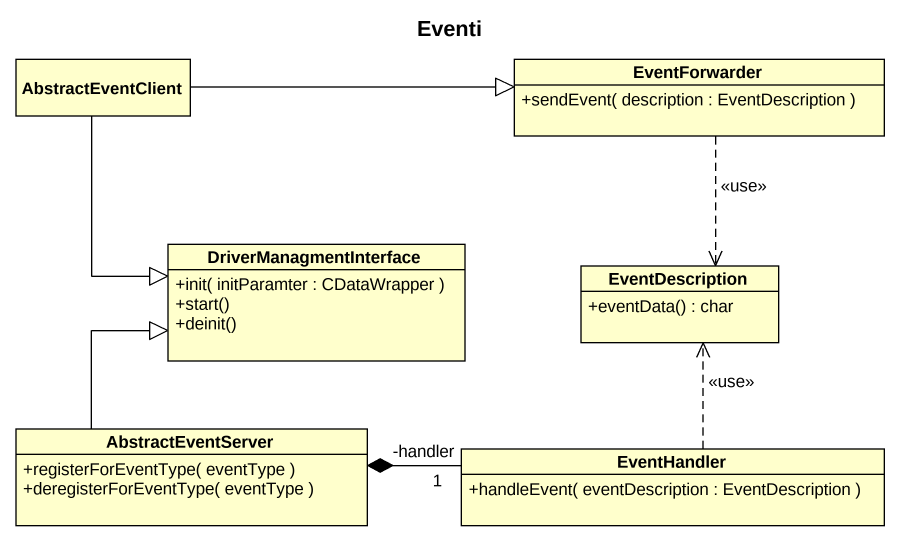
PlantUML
@startuml
title Eventi
hide circle
hide empty members
skinparam classAttributeIconSize 0
class AbstractEventClient
class EventForwarder {
  +sendEvent( description : EventDescription )
}
class DriverManagmentInterface {
  +init( initParamter : CDataWrapper )
  +start()
  +deinit()
}
class EventDescription {
  +eventData() : char
}
class AbstractEventServer {
  +registerForEventType( eventType )
  +deregisterForEventType( eventType )
}
class EventHandler {
  +handleEvent( eventDescription : EventDescription )
}
AbstractEventClient -right-|> EventForwarder
AbstractEventClient --|> DriverManagmentInterface
EventForwarder ..> EventDescription : <<use>>
AbstractEventServer -up-|> DriverManagmentInterface
AbstractEventServer *-right- "-handler\n1" EventHandler
EventHandler .up.> EventDescription : <<use>>
@enduml
